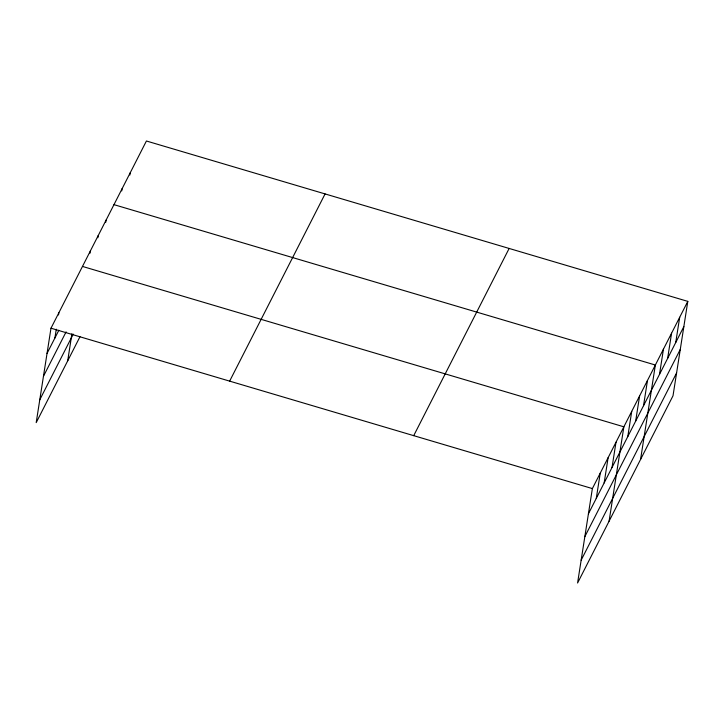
<?xml version="1.0" encoding="UTF-8"?>
<svg xmlns="http://www.w3.org/2000/svg" width="724" height="724" viewBox="0 0 724 724"><rect width="100%" height="100%" fill="white"/><g stroke="black" fill="none" stroke-linecap="round" stroke-linejoin="round"><path stroke-width="1.09" d="M687.8 301.374L592.368 488.582L577.58 583.001L673.012 395.793L687.8 301.374L146.42 140.999L50.988 328.207L36.2 422.626L79.993 336.714M54.906 337.999L56.282 329.221M58.517 314.958L58.861 312.768M67.694 360.851L71.938 333.737M90.011 253.183L90.355 250.984M97.885 237.734L98.229 235.535M105.758 222.286L106.102 220.096M121.741 190.928L122.085 188.738M129.849 175.018L130.193 172.828M596.286 498.374L600.241 473.143M604.16 482.926L608.115 457.695M612.033 467.487L615.988 442.246M609.074 521.226L623.862 426.807L82.482 266.432M627.78 436.59L631.735 411.359M635.654 421.151L639.609 395.91M643.527 405.702L647.482 380.471M640.568 459.441L655.356 365.023L113.967 204.648M659.51 374.344L663.465 349.113M667.628 358.434L671.573 333.194M675.736 342.515L679.691 317.284M47.033 353.448L58.843 330.28M43.458 376.272L66.092 331.873M39.775 399.793L73.233 334.153M229.644 381.132L325.076 193.923M413.712 435.658L509.144 248.45M588.413 513.814L683.845 326.605M584.838 536.647L680.27 349.439M581.155 560.168L676.587 372.96M50.988 328.207L592.368 488.582"/></g></svg>
